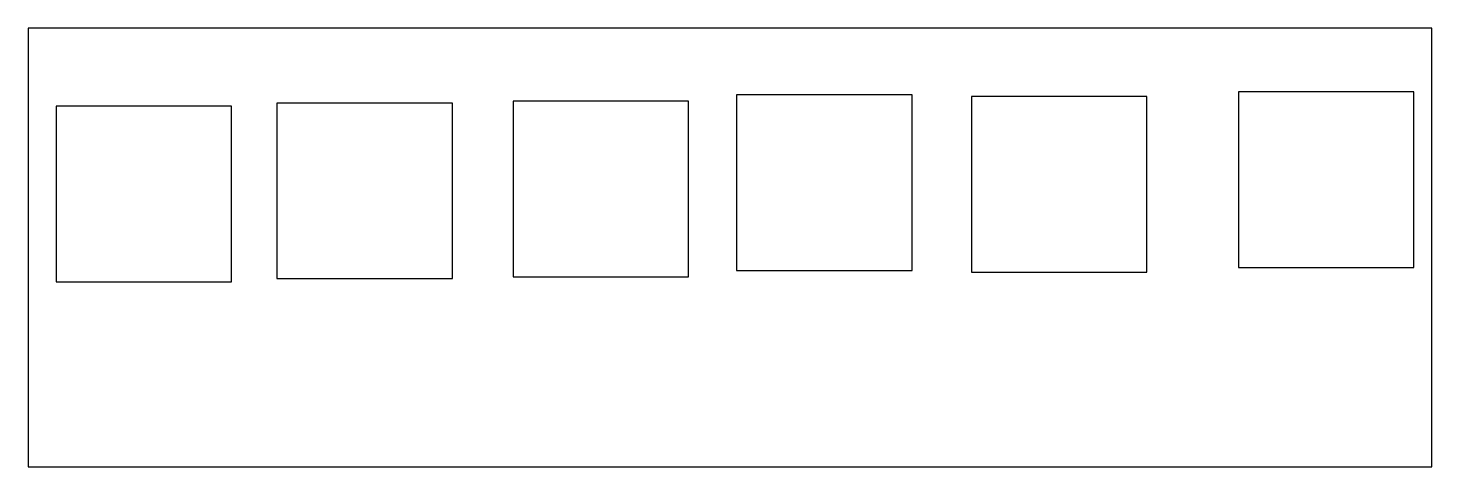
# Model space of a CAD drawing. Header units: millimetres. Extents: x 0 to 8000, y 0 to 2500.
import ezdxf

# ---------------------------------------------------------------- set-up
doc = ezdxf.new("R2010")
doc.units = ezdxf.units.MM

msp = doc.modelspace()

# ---------------------------------------------------------------- linework, layer by layer
at = {"color": 1}
for points in [[(8000, 2500), (0, 2500)], [(0, 2500), (0, 0)], [(8000, 0), (8000, 2500)], [(0, 0), (8000, 0)]]:
    msp.add_lwpolyline(points, dxfattribs=at)
for points in [[(3764, 2083), (2764, 2083)], [(2764, 2083), (2764, 1083)], [(3764, 1083), (3764, 2083)], [(5037.8, 2119.2), (4037.8, 2119.2)], [(4037.8, 2119.2), (4037.8, 1119.2)], [(5037.8, 1119.2), (5037.8, 2119.2)], [(6375.4, 2110.1), (5375.4, 2110.1)], [(5375.4, 2110.1), (5375.4, 1110.1)], [(6375.4, 1110.1), (6375.4, 2110.1)], [(7897, 2136.6), (6897, 2136.6)], [(6897, 2136.6), (6897, 1136.6)], [(7897, 1136.6), (7897, 2136.6)], [(1159.3, 2054.8), (159.3, 2054.8)], [(159.3, 2054.8), (159.3, 1054.8)], [(1159.3, 1054.8), (1159.3, 2054.8)], [(2417.8, 2072.7), (1417.8, 2072.7)], [(1417.8, 2072.7), (1417.8, 1072.7)], [(2417.8, 1072.7), (2417.8, 2072.7)], [(6897, 1136.6), (7897, 1136.6)], [(159.3, 1054.8), (1159.3, 1054.8)], [(1417.8, 1072.7), (2417.8, 1072.7)], [(2764, 1083), (3764, 1083)], [(4037.8, 1119.2), (5037.8, 1119.2)], [(5375.4, 1110.1), (6375.4, 1110.1)]]:
    msp.add_lwpolyline(points)

doc.saveas('drawing.dxf')
